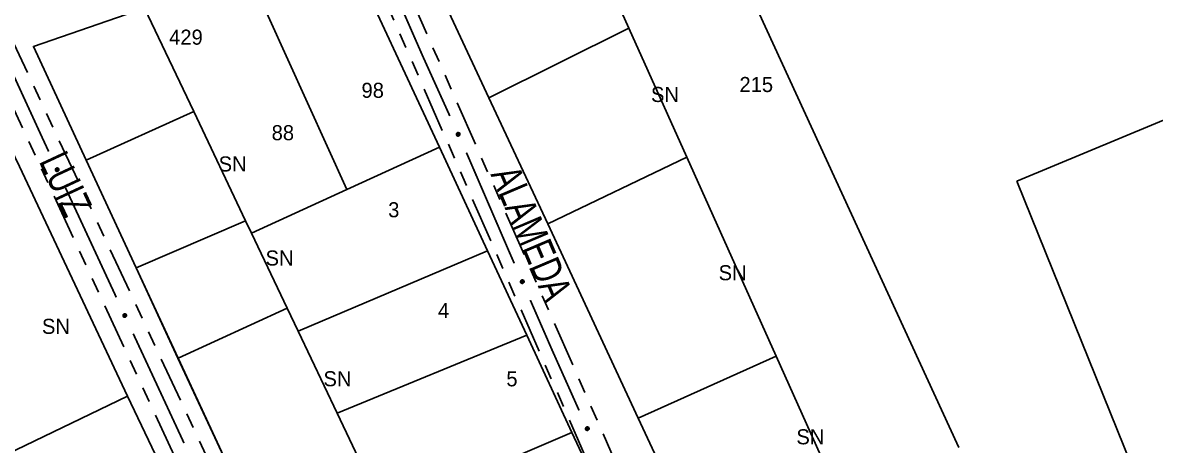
# Model space of a CAD drawing. Extents: x 204373 to 205952, y 4873300 to 4875179.
# Drawn here: x 204785.9 to 204898.6, y 4874310.6 to 4874352.7 of the extents above; entities that cross this region are included whole.
import ezdxf
from ezdxf.enums import TextEntityAlignment as Align

# ---------------------------------------------------------------- set-up
doc = ezdxf.new("R2010")
doc.units = 0
doc.header["$LTSCALE"] = 1.5
doc.header["$MEASUREMENT"] = 0
doc.linetypes.add('TRACO_25', pattern=[8, 3, -1, 1, -1, 1, -1])
for name, color, linetype in [('CD_MALHA_LOTES', 7, 'CONTINUOUS'), ('RU-QUADRA', 220, 'CONTINUOUS'), ('SV-EIXO-RUA-N-PAV', 6, 'CONTINUOUS'), ('SV-RUA-NAO-PAV', 7, 'CONTINUOUS'), ('SV-TXT-RUA-N-PAV', 7, 'CONTINUOUS'), ('Th_NmrPort', 1, 'CONTINUOUS')]:
    doc.layers.add(name, color=color, linetype=linetype)
doc.styles.add('ARIAL', font='ARIAL.SHX')

msp = doc.modelspace()

# ---------------------------------------------------------------- linework, layer by layer
at = {"layer": 'CD_MALHA_LOTES', "linetype": 'Continuous', "flags": 128}
for points in [[(204879.034994, 4874310.424838), (204852.154357, 4874368.965647)], [(204846.19411, 4874352.186444), (204840.69587, 4874364.433263)], [(204884.807252, 4874336.931913), (204901.976029, 4874344.091094), (204924.679913, 4874364.408584)], [(204817.772564, 4874360.935688), (204827.356145, 4874340.310845)], [(204832.279697, 4874345.247345), (204825.246844, 4874360.331828)], [(204818.161838, 4874336.106426), (204808.360594, 4874357.7035)], [(204798.013199, 4874354.150075), (204786.966645, 4874350.356549)], [(204802.926351, 4874343.860157), (204798.013199, 4874354.150075)], [(204832.279697, 4874345.247345), (204846.19411, 4874352.186444)], [(204851.967831, 4874339.326015), (204846.19411, 4874352.186444)], [(204786.966645, 4874350.356549), (204792.219738, 4874339.039263)], [(204838.136407, 4874332.685522), (204832.279697, 4874345.247345)], [(204792.219738, 4874339.039263), (204802.926351, 4874343.860157)], [(204808.082378, 4874333.003856), (204802.926351, 4874343.860157)], [(204818.161838, 4874336.106426), (204827.356145, 4874340.310845)], [(204827.356145, 4874340.310845), (204832.142927, 4874330.009203)], [(204785.582582, 4874338.384756), (204796.335936, 4874315.533877)], [(204797.192421, 4874328.326094), (204792.219738, 4874339.039263)], [(204838.136407, 4874332.685522), (204851.967831, 4874339.326015)], [(204860.862317, 4874319.51437), (204851.967831, 4874339.326015)], [(204898.396438, 4874303.323536), (204884.807252, 4874336.931913)], [(204808.670241, 4874331.766079), (204818.161838, 4874336.106426)], [(204797.192421, 4874328.326094), (204808.082378, 4874333.003856)], [(204808.082378, 4874333.003856), (204808.670241, 4874331.766079)], [(204808.670241, 4874331.766079), (204812.219323, 4874324.293289)], [(204847.146571, 4874313.359984), (204838.136407, 4874332.685522)], [(204813.302865, 4874322.011831), (204832.142927, 4874330.009203)], [(204832.142927, 4874330.009203), (204836.044653, 4874321.612293)], [(204801.367569, 4874319.331138), (204797.192421, 4874328.326094)], [(204812.219323, 4874324.293289), (204813.302865, 4874322.011831)], [(204817.185201, 4874313.837357), (204813.302865, 4874322.011831)], [(204817.185201, 4874313.837357), (204836.044653, 4874321.612293)], [(204836.044653, 4874321.612293), (204840.54853, 4874311.919491)], [(204809.362817, 4874302.106142), (204801.367569, 4874319.331138)], [(204847.146571, 4874313.359984), (204860.862317, 4874319.51437)], [(204860.862317, 4874319.51437), (204867.048248, 4874305.735782)], [(204784.281773, 4874309.723597), (204796.335936, 4874315.533877)], [(204796.335936, 4874315.533877), (204808.43346, 4874290.168101)], [(204820.530596, 4874306.793442), (204817.185201, 4874313.837357)], [(204854.540682, 4874297.500652), (204847.146571, 4874313.359984)], [(204821.897762, 4874303.914797), (204840.54853, 4874311.919491)], [(204840.54853, 4874311.919491), (204844.669593, 4874303.050543)]]:
    msp.add_lwpolyline(points, dxfattribs=at)
at = {"layer": 'CD_MALHA_LOTES', "linetype": 'Continuous'}
msp.add_lwpolyline([(204812.219323, 4874324.293289), (204801.367569, 4874319.331138)], dxfattribs=at)
at = {"layer": 'RU-QUADRA', "linetype": 'Continuous', "flags": 128}
for points in [[(204909.930674, 4874391.818967), (204852.154357, 4874368.965647), (204840.69587, 4874364.433263), (204839.962938, 4874366.065802), (204825.246844, 4874360.331828), (204832.279697, 4874345.247345), (204838.136407, 4874332.685522), (204847.146571, 4874313.359984), (204854.540682, 4874297.500652), (204856.899704, 4874292.485331), (204861.153869, 4874283.316293), (204863.683701, 4874277.890159), (204865.237142, 4874274.558245), (204872.744639, 4874258.455716), (204881.989982, 4874238.625752), (204887.752988, 4874251.036678), (204892.048676, 4874260.287663), (204899.258191, 4874275.81372)], [(204877.920622, 4874231.490946), (204866.926493, 4874255.151429), (204862.119293, 4874265.497013), (204857.489181, 4874275.461485), (204853.200532, 4874284.691095), (204848.782054, 4874294.20011), (204844.669593, 4874303.050543), (204840.54853, 4874311.919491), (204836.044653, 4874321.612293), (204832.142927, 4874330.009203), (204827.356145, 4874340.310845), (204817.772564, 4874360.935688), (204808.360594, 4874357.7035), (204798.013199, 4874354.150075), (204786.966645, 4874350.356549), (204792.219738, 4874339.039263), (204797.192421, 4874328.326094), (204801.338304, 4874319.317756), (204809.362817, 4874302.106142), (204816.283763, 4874287.195629), (204819.741048, 4874279.747238), (204826.446927, 4874265.300066), (204833.608782, 4874249.870536), (204851.173366, 4874212.029323)]]:
    msp.add_lwpolyline(points, dxfattribs=at)
msp.add_lwpolyline([(204779.59886, 4874350.699081), (204766.764211, 4874346.883375), (204773.268256, 4874333.26824), (204784.281773, 4874309.723597), (204796.682819, 4874284.18438), (204802.709901, 4874271.046209), (204813.549976, 4874247.848448), (204818.666491, 4874236.66149), (204824.823654, 4874223.61004), (204836.053972, 4874201.452926), (204844.032267, 4874184.065445), (204854.61218, 4874162.298574), (204860.682623, 4874164.986913), (204855.652828, 4874189.181961), (204847.501091, 4874207.349927), (204837.528222, 4874227.685908), (204831.41442, 4874240.737358), (204826.211184, 4874252.184478), (204814.417182, 4874276.856489), (204808.43346, 4874290.168101), (204796.335936, 4874315.533877), (204785.582582, 4874338.384756)], close=True, dxfattribs=at)
at = {"layer": 'SV-EIXO-RUA-N-PAV', "const_width": 0.18}
for points in [[(204823.513852, 4874354.387928), (204825.51877, 4874349.807502)], [(204783.470482, 4874350.801394), (204787.642159, 4874341.713098)], [(204825.51877, 4874349.807502), (204825.686225, 4874349.424936)], [(204825.686225, 4874349.424936), (204828.399053, 4874343.427567)], [(204787.642159, 4874341.713098), (204787.807872, 4874341.352079)], [(204787.807872, 4874341.352079), (204788.482059, 4874339.898007)], [(204830.04759, 4874339.783075), (204830.101607, 4874339.663658)], [(204830.101607, 4874339.663658), (204834.009758, 4874330.601527)], [(204790.164619, 4874336.269096), (204793.950378, 4874328.104047)], [(204834.009758, 4874330.601527), (204834.279799, 4874329.975362)], [(204834.279799, 4874329.975362), (204834.806824, 4874328.767223)], [(204793.950378, 4874328.104047), (204794.174842, 4874327.619928)], [(204794.174842, 4874327.619928), (204795.213575, 4874325.382956)], [(204836.406188, 4874325.100885), (204838.405392, 4874320.517962)], [(204796.898206, 4874321.755007), (204801.109782, 4874312.685132)], [(204838.405392, 4874320.517962), (204838.585708, 4874320.104612)], [(204838.585708, 4874320.104612), (204841.257913, 4874314.125553)], [(204801.109782, 4874312.685132), (204801.378151, 4874312.107184)], [(204801.378151, 4874312.107184), (204801.951563, 4874310.870909)]]:
    msp.add_lwpolyline(points, dxfattribs=at)
at = {"layer": 'SV-EIXO-RUA-N-PAV'}
for points in [[(204829.264403, 4874341.7816), (204829.310406, 4874341.764993), (204829.346547, 4874341.741314), (204829.371006, 4874341.712888), (204829.38607, 4874341.682133), (204829.397938, 4874341.648933), (204829.402518, 4874341.612821), (204829.398723, 4874341.571615), (204829.382388, 4874341.525351), (204829.355697, 4874341.489922), (204829.329112, 4874341.464451), (204829.297947, 4874341.446897), (204829.265502, 4874341.435909), (204829.227833, 4874341.432392), (204829.186112, 4874341.436645), (204829.13999, 4874341.454196), (204829.104717, 4874341.477654), (204829.081781, 4874341.50577), (204829.064331, 4874341.537213), (204829.052622, 4874341.571252), (204829.04833, 4874341.606727), (204829.052688, 4874341.648726), (204829.070615, 4874341.694019), (204829.093609, 4874341.729466), (204829.121396, 4874341.752791), (204829.152739, 4874341.769274), (204829.185893, 4874341.781581), (204829.222002, 4874341.787697), (204829.264403, 4874341.7816)], [(204789.362769, 4874338.260206), (204789.408925, 4874338.244031), (204789.445287, 4874338.22069), (204789.470011, 4874338.192495), (204789.485362, 4874338.161882), (204789.497539, 4874338.128795), (204789.502457, 4874338.092727), (204789.499048, 4874338.051487), (204789.483147, 4874338.005072), (204789.456788, 4874337.969395), (204789.430442, 4874337.943677), (204789.399443, 4874337.925832), (204789.367102, 4874337.914541), (204789.329468, 4874337.910671), (204789.287709, 4874337.914534), (204789.241424, 4874337.931653), (204789.205934, 4874337.95478), (204789.182736, 4874337.98268), (204789.164993, 4874338.013959), (204789.152965, 4874338.047887), (204789.148342, 4874338.08332), (204789.152307, 4874338.125357), (204789.169809, 4874338.170817), (204789.192471, 4874338.206478), (204789.220038, 4874338.230061), (204789.251225, 4874338.246836), (204789.284263, 4874338.259454), (204789.320313, 4874338.265906), (204789.362769, 4874338.260206)], [(204835.649955, 4874327.109764), (204835.69573, 4874327.09254), (204835.731549, 4874327.068377), (204835.755624, 4874327.039624), (204835.770273, 4874327.008669), (204835.781693, 4874326.975313), (204835.785786, 4874326.939143), (204835.781438, 4874326.897991), (204835.764482, 4874326.851951), (204835.737317, 4874326.816885), (204835.710391, 4874326.791774), (204835.678993, 4874326.77464), (204835.646403, 4874326.764089), (204835.608691, 4874326.761079), (204835.567031, 4874326.765894), (204835.521148, 4874326.784064), (204835.486195, 4874326.807994), (204835.463639, 4874326.836416), (204835.446614, 4874326.868091), (204835.435363, 4874326.902285), (204835.431549, 4874326.937813), (204835.436472, 4874326.97975), (204835.455006, 4874327.024798), (204835.478475, 4874327.059933), (204835.506573, 4874327.082882), (204835.538135, 4874327.098941), (204835.571451, 4874327.110802), (204835.607639, 4874327.116431), (204835.649955, 4874327.109764)], [(204796.09522, 4874323.745659), (204796.141385, 4874323.72951), (204796.17776, 4874323.70619), (204796.2025, 4874323.678009), (204796.217868, 4874323.647405), (204796.230065, 4874323.614324), (204796.235003, 4874323.57826), (204796.231617, 4874323.537018), (204796.215743, 4874323.490594), (204796.189405, 4874323.454902), (204796.163073, 4874323.429169), (204796.132084, 4874323.411306), (204796.09975, 4874323.399996), (204796.062118, 4874323.396105), (204796.020357, 4874323.399944), (204795.974062, 4874323.417037), (204795.938559, 4874323.440143), (204795.915345, 4874323.46803), (204795.897584, 4874323.499299), (204795.885537, 4874323.53322), (204795.880894, 4874323.56865), (204795.884835, 4874323.61069), (204795.90231, 4874323.656159), (204795.924952, 4874323.691833), (204795.952506, 4874323.715433), (204795.983683, 4874323.732225), (204796.016714, 4874323.744861), (204796.05276, 4874323.751335), (204796.09522, 4874323.745659)], [(204842.115848, 4874312.475709), (204842.161775, 4874312.458895), (204842.19781, 4874312.435053), (204842.222141, 4874312.406518), (204842.237066, 4874312.375695), (204842.248784, 4874312.342443), (204842.253202, 4874312.30631), (204842.249222, 4874312.265122), (204842.232679, 4874312.218932), (204842.205829, 4874312.183623), (204842.179129, 4874312.158272), (204842.147885, 4874312.140858), (204842.115391, 4874312.130016), (204842.077707, 4874312.126669), (204842.036006, 4874312.13111), (204841.989963, 4874312.148868), (204841.954796, 4874312.172485), (204841.931987, 4874312.200704), (204841.914679, 4874312.232225), (204841.903122, 4874312.266317), (204841.89899, 4874312.30181), (204841.903538, 4874312.343789), (204841.921667, 4874312.389001), (204841.944821, 4874312.424344), (204841.972713, 4874312.447544), (204842.004129, 4874312.463885), (204842.037338, 4874312.476044), (204842.073474, 4874312.481996), (204842.115848, 4874312.475709)]]:
    msp.add_lwpolyline(points, close=True, dxfattribs=at)
for points in [[(204829.137745, 4874341.758488), (204829.310424, 4874341.456199)], [(204829.152739, 4874341.769274), (204829.329112, 4874341.464451)], [(204829.171875, 4874341.772428), (204829.341979, 4874341.482454)], [(204829.185893, 4874341.781581), (204829.355697, 4874341.489922)], [(204829.205768, 4874341.780271), (204829.367555, 4874341.511994)], [(204829.222002, 4874341.787697), (204829.382388, 4874341.525351)], [(204829.24191, 4874341.783141), (204829.387389, 4874341.550919)], [(204829.264403, 4874341.7816), (204829.398723, 4874341.571615)], [(204829.289093, 4874341.771536), (204829.397189, 4874341.598782)], [(204829.310406, 4874341.764993), (204829.402518, 4874341.612821)], [(204829.04833, 4874341.606727), (204829.13999, 4874341.454196)], [(204829.052622, 4874341.571252), (204829.104717, 4874341.477654)], [(204829.052688, 4874341.648726), (204829.186112, 4874341.436645)], [(204829.052844, 4874341.585297), (204829.119263, 4874341.471569)], [(204829.054947, 4874341.623689), (204829.159431, 4874341.452298)], [(204829.064628, 4874341.668504), (204829.205252, 4874341.437081)], [(204829.070615, 4874341.694019), (204829.227833, 4874341.432392)], [(204829.082094, 4874341.709352), (204829.243762, 4874341.438027)], [(204829.093609, 4874341.729466), (204829.265502, 4874341.435909)], [(204829.108232, 4874341.73765), (204829.280023, 4874341.443946)], [(204829.121396, 4874341.752791), (204829.297947, 4874341.446897)], [(204829.331066, 4874341.751583), (204829.39568, 4874341.638536)], [(204829.346547, 4874341.741314), (204829.397938, 4874341.648933)], [(204789.148342, 4874338.08332), (204789.241424, 4874337.931653)], [(204789.152307, 4874338.125357), (204789.287709, 4874337.914534)], [(204789.152965, 4874338.047887), (204789.205934, 4874337.95478)], [(204789.153056, 4874338.061933), (204789.220537, 4874337.948832)], [(204789.1548, 4874338.100343), (204789.260882, 4874337.929937)], [(204789.164061, 4874338.145247), (204789.306844, 4874337.91515)], [(204789.169809, 4874338.170817), (204789.329468, 4874337.910671)], [(204789.181144, 4874338.186257), (204789.345344, 4874337.916456)], [(204789.192471, 4874338.206478), (204789.367102, 4874337.914541)], [(204789.207017, 4874338.214797), (204789.381548, 4874337.922713)], [(204789.220038, 4874338.230061), (204789.399443, 4874337.925832)], [(204789.236333, 4874338.23591), (204789.411832, 4874337.935251)], [(204789.251225, 4874338.246836), (204789.430442, 4874337.943677)], [(204789.270331, 4874338.25017), (204789.443141, 4874337.961799)], [(204789.284263, 4874338.259454), (204789.456788, 4874337.969395)], [(204789.304149, 4874338.258329), (204789.468439, 4874337.991578)], [(204789.320313, 4874338.265906), (204789.483147, 4874338.005072)], [(204789.340263, 4874338.261537), (204789.487908, 4874338.030686)], [(204789.362769, 4874338.260206), (204789.499048, 4874338.051487)], [(204789.387553, 4874338.250374), (204789.497259, 4874338.078639)], [(204789.408925, 4874338.244031), (204789.502457, 4874338.092727)], [(204789.429711, 4874338.230815), (204789.495379, 4874338.118377)], [(204789.445287, 4874338.22069), (204789.497539, 4874338.128795)], [(204835.571451, 4874327.110802), (204835.737317, 4874326.816885)], [(204835.591307, 4874327.109224), (204835.749471, 4874326.838796)], [(204835.607639, 4874327.116431), (204835.764482, 4874326.851951)], [(204835.627485, 4874327.111608), (204835.769826, 4874326.877449)], [(204835.649955, 4874327.109764), (204835.781438, 4874326.897991)], [(204835.431549, 4874326.937813), (204835.521148, 4874326.784064)], [(204835.435363, 4874326.902285), (204835.486195, 4874326.807994)], [(204835.435774, 4874326.916325), (204835.500658, 4874326.801714)], [(204835.436472, 4874326.97975), (204835.567031, 4874326.765894)], [(204835.438393, 4874326.954685), (204835.540562, 4874326.781904)], [(204835.448676, 4874326.999366), (204835.586175, 4874326.766072)], [(204835.455006, 4874327.024798), (204835.608691, 4874326.761079)], [(204835.46669, 4874327.039976), (204835.624694, 4874326.7665)], [(204835.478475, 4874327.059933), (204835.646403, 4874326.764089)], [(204835.493207, 4874327.067919), (204835.661032, 4874326.771931)], [(204835.506573, 4874327.082882), (204835.678993, 4874326.77464)], [(204835.522997, 4874327.088358), (204835.691594, 4874326.783774)], [(204835.538135, 4874327.098941), (204835.710391, 4874326.791774)], [(204835.557311, 4874327.101838), (204835.7235, 4874326.809602)], [(204835.674507, 4874327.099369), (204835.780269, 4874326.925177)], [(204835.69573, 4874327.09254), (204835.785786, 4874326.939143)], [(204835.716208, 4874327.078854), (204835.779296, 4874326.964948)], [(204835.731549, 4874327.068377), (204835.781693, 4874326.975313)], [(204795.983683, 4874323.732225), (204796.163073, 4874323.429169)], [(204796.002787, 4874323.73557), (204796.175761, 4874323.447298)], [(204796.016714, 4874323.744861), (204796.189405, 4874323.454902)], [(204796.036601, 4874323.743748), (204796.201043, 4874323.477091)], [(204796.05276, 4874323.751335), (204796.215743, 4874323.490594)], [(204796.072713, 4874323.746977), (204796.22049, 4874323.51621)], [(204796.09522, 4874323.745659), (204796.231617, 4874323.537018)], [(204796.120009, 4874323.735841), (204796.229814, 4874323.564169)], [(204796.141385, 4874323.72951), (204796.235003, 4874323.57826)], [(204795.880894, 4874323.56865), (204795.974062, 4874323.417037)], [(204795.884835, 4874323.61069), (204796.020357, 4874323.399944)], [(204795.885537, 4874323.53322), (204795.938559, 4874323.440143)], [(204795.88562, 4874323.547266), (204795.953165, 4874323.434203)], [(204795.887341, 4874323.585677), (204795.993521, 4874323.415331)], [(204795.896577, 4874323.630586), (204796.039491, 4874323.40057)], [(204795.90231, 4874323.656159), (204796.062118, 4874323.396105)], [(204795.913637, 4874323.671606), (204796.077991, 4874323.401898)], [(204795.924952, 4874323.691833), (204796.09975, 4874323.399996)], [(204795.939493, 4874323.700161), (204796.114191, 4874323.408177)], [(204795.952506, 4874323.715433), (204796.132084, 4874323.411306)], [(204795.968797, 4874323.721291), (204796.144468, 4874323.420732)], [(204796.162178, 4874323.716306), (204796.227911, 4874323.603906)], [(204796.17776, 4874323.70619), (204796.230065, 4874323.614324)], [(204841.989087, 4874312.453167), (204842.160404, 4874312.150105)], [(204842.004129, 4874312.463885), (204842.179129, 4874312.158272)], [(204842.023279, 4874312.466954), (204842.192077, 4874312.176217)], [(204842.037338, 4874312.476044), (204842.205829, 4874312.183623)], [(204842.057207, 4874312.474644), (204842.217786, 4874312.205642)], [(204842.073474, 4874312.481996), (204842.232679, 4874312.218932)], [(204842.093362, 4874312.477351), (204842.237795, 4874312.244477)], [(204842.115848, 4874312.475709), (204842.249222, 4874312.265122)], [(204842.140493, 4874312.465534), (204842.247809, 4874312.292296)], [(204842.161775, 4874312.458895), (204842.253202, 4874312.30631)], [(204841.89899, 4874312.30181), (204841.989963, 4874312.148868)], [(204841.903122, 4874312.266317), (204841.954796, 4874312.172485)], [(204841.903407, 4874312.28036), (204841.969315, 4874312.166334)], [(204841.903538, 4874312.343789), (204842.036006, 4874312.13111)], [(204841.905683, 4874312.318742), (204842.009395, 4874312.146882)], [(204841.915566, 4874312.363513), (204842.055147, 4874312.13146)], [(204841.921667, 4874312.389001), (204842.077707, 4874312.126669)], [(204841.933215, 4874312.404283), (204842.093662, 4874312.132232)], [(204841.944821, 4874312.424344), (204842.115391, 4874312.130016)], [(204841.959481, 4874312.432462), (204842.129949, 4874312.137988)], [(204841.972713, 4874312.447544), (204842.147885, 4874312.140858)], [(204842.182375, 4874312.445393), (204842.24648, 4874312.332056)], [(204842.19781, 4874312.435053), (204842.248784, 4874312.342443)]]:
    msp.add_lwpolyline(points, dxfattribs=at)
at = {"layer": 'SV-RUA-NAO-PAV', "linetype": 'TRACO_25'}
for points in [[(204981.334447, 4874417.044012, 10.814545), (204980.845338, 4874417.442722, 10.814545), (204977.926413, 4874418.875158, 10.814545), (204974.435233, 4874419.61099, 10.814545), (204970.229514, 4874419.650751, 10.814545), (204964.372423, 4874418.605933, 10.593267), (204953.790564, 4874416.845131, 10.593267), (204941.547163, 4874413.170229, 10.593267), (204931.182082, 4874408.445133, 10.593267), (204916.134701, 4874403.170169, 10.593267), (204894.677849, 4874395.445198, 10.593267), (204863.506376, 4874384.870312, 10.345905), (204839.420978, 4874375.045216, 9.999599), (204820.042279, 4874367.845217, 9.999599), (204819.466716, 4874366.695113, 9.974862), (204848.358034, 4874301.086608, 10.494323), (204876.397922, 4874240.456309, 10.939574), (204880.179312, 4874234.55288, 10.815893), (204885.739578, 4874230.027145, 10.64274), (204889.446147, 4874227.901755, 10.64274), (204891.549495, 4874227.92667, 10.64274), (204894.027956, 4874229.526746, 10.692212)], [(204889.148562, 4874218.525723, 10.766421), (204889.072408, 4874221.876099, 10.766421), (204884.638708, 4874227.151871, 10.766421), (204877.97629, 4874232.952793, 10.766421), (204873.755197, 4874239.606861, 10.914839), (204846.931698, 4874298.036328, 10.494323), (204817.514093, 4874365.095016, 9.92539), (204816.48734, 4874365.4701, 9.92539), (204813.80805, 4874365.520217, 9.92539), (204784.038775, 4874355.070287, 9.851181), (204784.46545, 4874351.84491, 9.702765), (204812.328301, 4874292.162108, 10.172752), (204836.432573, 4874240.855395, 10.964311), (204850.990356, 4874209.851338, 11.310617), (204863.666569, 4874190.423649, 11.112728), (204867.574531, 4874184.822863, 11.112728), (204870.053879, 4874183.547619, 11.087992), (204872.082123, 4874183.522532, 10.939574), (204873.008362, 4874184.29758, 10.939574)], [(204868.979624, 4874175.571775, 11.261146), (204867.626255, 4874179.497268, 11.112728), (204863.418269, 4874183.622902, 11.112728), (204855.402143, 4874194.44944, 11.261146), (204849.063245, 4874206.72607, 11.261146), (204816.139082, 4874276.910251, 10.519059), (204782.112158, 4874350.34484, 9.529611), (204778.130258, 4874352.120203, 9.752236), (204767.413017, 4874349.856756, 9.752236), (204766.481123, 4874348.564321, 9.752236), (204766.764211, 4874346.883375, 9.752236), (204773.268256, 4874333.26824, 9.752236), (204784.281773, 4874309.723597, 9.752236), (204796.682819, 4874284.18438, 9.752236), (204802.709901, 4874271.046209, 9.752236), (204813.549976, 4874247.848448, 9.752236), (204818.666491, 4874236.66149, 9.752236), (204824.823654, 4874223.61004, 9.752236), (204836.053972, 4874201.452926, 9.752236), (204844.032267, 4874184.065445, 9.752236), (204854.61218, 4874162.298574, 9.752236), (204856.600331, 4874161.384745, 9.752236), (204861.677934, 4874160.010844, 9.752236)]]:
    msp.add_polyline3d(points, dxfattribs=at)

# ---------------------------------------------------------------- texts
at = {"layer": 'SV-TXT-RUA-N-PAV', "style": 'ARIAL', "width": 0.7}
for s, rotation, p in [('LUIZ', 295, (204787.476138, 4874338.920154)), ('ALAMEDA', 293, (204832.421695, 4874337.626195))]:
    msp.add_text(s, height=3, rotation=rotation, dxfattribs=at).set_placement(p)
at = {"layer": 'Th_NmrPort', "color": 1}
for s, p in [('429', (204800.469403, 4874351.274926)), ('98', (204819.610873, 4874345.984915)), ('SN', (204848.412317, 4874345.571356)), ('215', (204857.215148, 4874346.562457)), ('88', (204810.668396, 4874341.766589)), ('SN', (204805.396446, 4874338.654781)), ('3', (204822.264755, 4874334.096576)), ('SN', (204810.064171, 4874329.290519)), ('SN', (204855.142138, 4874327.827539)), ('4', (204827.220611, 4874324.069612)), ('SN', (204787.814718, 4874322.490876)), ('SN', (204815.826794, 4874317.275449)), ('5', (204834.020507, 4874317.269717)), ('SN', (204862.880811, 4874311.495925))]:
    msp.add_text(s, height=1.5, dxfattribs=at).set_placement(p, align=Align.MIDDLE_LEFT)

doc.saveas('drawing.dxf')
